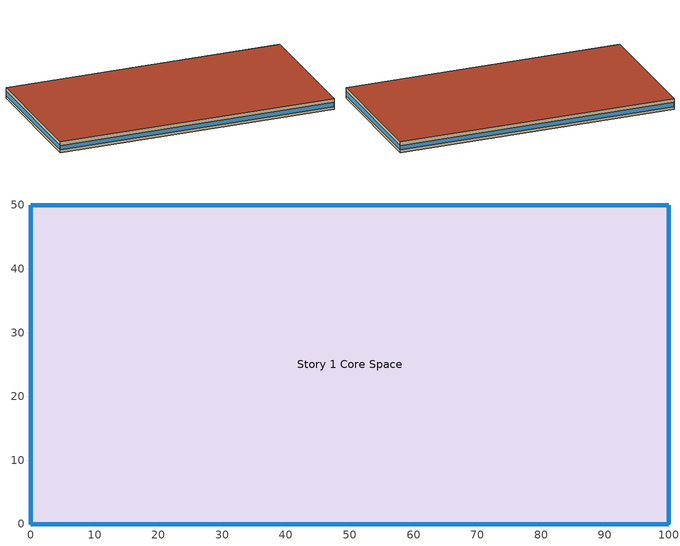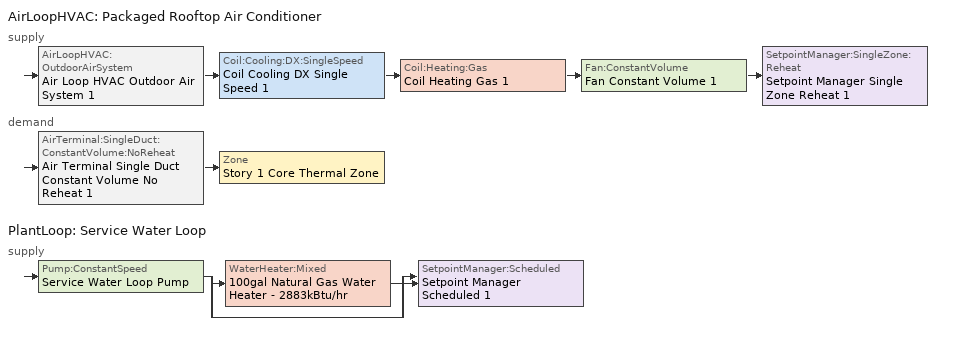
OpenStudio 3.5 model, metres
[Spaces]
Story 1 Core Space
 floor ground: 0,0 0,50 100,50 100,0 z0
 wall outside: 0,50 0,0 100,0 100,50 0,50 z0:4
 window: 100,0.03 100,49.97 / 99.97,50 0.03,50 / 0.03,0 99.97,0 / 0,49.97 0,0.03 z1:2.6
 roof outside: 100,0 100,50 0,50 0,0 z4
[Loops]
AirLoopHVAC 'Packaged Rooftop Air Conditioner'
 supply: AirLoopHVAC:OutdoorAirSystem 'Air Loop HVAC Outdoor Air System 1' > Coil:Cooling:DX:SingleSpeed 'Coil Cooling DX Single Speed 1' > Coil:Heating:Gas 'Coil Heating Gas 1' > Fan:ConstantVolume 'Fan Constant Volume 1' > SetpointManager:SingleZone:Reheat 'Setpoint Manager Single Zone Reheat 1'
 demand: AirTerminal:SingleDuct:ConstantVolume:NoReheat 'Air Terminal Single Duct Constant Volume No Reheat 1' > Zone 'Story 1 Core Thermal Zone'
PlantLoop 'Service Water Loop'
 supply: Pump:ConstantSpeed 'Service Water Loop Pump' > split
  | WaterHeater:Mixed '100gal Natural Gas Water Heater - 2883kBtu/hr'
  | bypass
  join > SetpointManager:Scheduled 'Setpoint Manager Scheduled 1'
[Building]
Building 1: Space Type=Baseline Model Space Type; Default Construction Set=ASHRAE_189.1-2009_ClimateZone 4-5 (mdoff)_ConstSet
[SizingPeriod:DesignDay] Barometric Pressure {Pa}=98934; Rain Indicator=No; Snow Indicator=No; Day of Month=21; Daylight Saving Time Indicator=No; Humidity Condition Type=Wetbulb; Dry-Bulb Temperature Range Modifier Type=DefaultMultipliers
Name | Maximum Dry-Bulb Temperature {C} | Daily Dry-Bulb Temperature Range {deltaC} | Wind Speed {m/s} | Wind Direction {deg} | Month | Day Type | Wetbulb or DewPoint at Maximum Dry-Bulb {C} | Solar Model Indicator | ASHRAE Clear Sky Optical Depth for Beam Irradiance | ASHRAE Clear Sky Optical Depth for Diffuse Irradiance | Sky Clearness
Chicago Ohare Intl Ap Ann Clg .4% Condns DB=>MWB | 33.3 | 10.5 | 5.2 | 230 | 7 | SummerDesignDay | 23.7 | ASHRAETau | 0.455 | 2.05
Chicago Ohare Intl Ap Ann Htg 99.6% Condns DB | -20 | 0 | 4.9 | 270 | 1 | WinterDesignDay | -20 | ASHRAEClearSky |  |  | 0
[DefaultConstructionSet]
ASHRAE_189.1-2009_ClimateZone 4-5 (mdoff)_ConstSet: Default Exterior Surface Constructions=ASHRAE_189.1-2009_ClimateZone 4-5 (mdoff)_Exterior_DefSurfCons; Default Interior Surface Constructions=000_Interior_DefSurfCons; Default Ground Contact Surface Constructions=000_Ground_DefSurfCons; Default Exterior SubSurface Constructions=ASHRAE_189.1-2009_ClimateZone 4-5 (mdoff)_Exterior_DefSubCons; Default Interior SubSurface Constructions=000_Interior_DefSubCons; Interior Partition Construction=000_Interior Partition
[DefaultSurfaceConstructions]
Name | Floor Construction | Wall Construction | Roof Ceiling Construction
ASHRAE_189.1-2009_ClimateZone 4-5 (mdoff)_Exterior_DefSurfCons | 000_ExtSlabCarpet_4in_ClimateZone 1-8 | ASHRAE_189.1-2009_ExtWall_SteelFrame_ClimateZone 4-8 | ASHRAE_189.1-2009_ExtRoof_IEAD_ClimateZone 2-5
000_Interior_DefSurfCons | 000_Interior Floor | 000_Interior Wall | 000_Interior Ceiling
000_Ground_DefSurfCons | 000_ExtSlabCarpet_4in_ClimateZone 1-8 | 000_ExtSlabCarpet_4in_ClimateZone 1-8 | 000_ExtSlabCarpet_4in_ClimateZone 1-8
[DefaultSubSurfaceConstructions] Glass Door Construction=000_Exterior Window; Skylight Construction=000_Exterior Window; Tubular Daylight Dome Construction=000_Interior Window; Tubular Daylight Diffuser Construction=000_Interior Window
Name | Fixed Window Construction | Operable Window Construction | Door Construction
ASHRAE_189.1-2009_ClimateZone 4-5 (mdoff)_Exterior_DefSubCons | ASHRAE_189.1-2009_ExtWindow_ClimateZone 4-5 | ASHRAE_189.1-2009_ExtWindow_ClimateZone 4-5 | 000_Exterior Door
000_Interior_DefSubCons | 000_Interior Window | 000_Interior Window | 000_Interior Door
[Construction]
000_Interior Partition; 000_Interior Door: 000_G05 25mm wood
000_ExtSlabCarpet_4in_ClimateZone 1-8: MAT-CC05 4 HW CONCRETE, CP02 CARPET PAD
ASHRAE_189.1-2009_ExtWall_SteelFrame_ClimateZone 4-8: MAT-SHEATH, Wall Insulation [39], 1/2IN Gypsum
ASHRAE_189.1-2009_ExtRoof_IEAD_ClimateZone 2-5: Roof Membrane, Roof Insulation [21], Metal Decking
000_Interior Floor: 000_F16 Acoustic tile, 000_F05 Ceiling air space resistance, 000_M11 100mm lightweight concrete
000_Interior Wall: 000_G01a 19mm gypsum board, 000_F04 Wall air space resistance, 000_G01a 19mm gypsum board
000_Interior Ceiling: 000_M11 100mm lightweight concrete, 000_F05 Ceiling air space resistance, 000_F16 Acoustic tile
ASHRAE_189.1-2009_ExtWindow_ClimateZone 4-5: Theoretical Glass [207]
000_Exterior Door: 000_F08 Metal surface, 000_I01 25mm insulation board
000_Exterior Window: 000_Clear 3mm, 000_Air 13mm, 000_Clear 3mm
000_Interior Window: 000_Clear 3mm
[Material]
Name | Roughness | Thickness {m} | Conductivity {W/m-K} | Density {kg/m3} | Specific Heat {J/kg-K} | Thermal Absorptance | Solar Absorptance | Visible Absorptance
000_G05 25mm wood | MediumSmooth | 0.0254 | 0.15 | 608 | 1630
MAT-CC05 4 HW CONCRETE | Rough | 0.1016 | 1.311 | 2240 | 836.8 | 0.9 | 0.7 | 0.7
Wall Insulation [39] | MediumRough | 0.1184 | 0.045 | 265 | 836.8 | 0.9 | 0.7 | 0.7
1/2IN Gypsum | Smooth | 0.0127 | 0.16 | 784.9 | 830 | 0.9 | 0.92 | 0.92
Roof Membrane | VeryRough | 0.0095 | 0.16 | 1121.29 | 1460 | 0.9 | 0.7 | 0.7
Roof Insulation [21] | MediumRough | 0.2105 | 0.049 | 265 | 836.8 | 0.9 | 0.7 | 0.7
Metal Decking | MediumSmooth | 0.0015 | 45.006 | 7680 | 418.4 | 0.9 | 0.7 | 0.3
000_F16 Acoustic tile | MediumSmooth | 0.0191 | 0.06 | 368 | 590
000_M11 100mm lightweight concrete | MediumRough | 0.1016 | 0.53 | 1280 | 840
000_G01a 19mm gypsum board | MediumSmooth | 0.019 | 0.16 | 800 | 1090
000_F08 Metal surface | Smooth | 0.0008 | 45.28 | 7824 | 500
000_I01 25mm insulation board | MediumRough | 0.0254 | 0.03 | 43 | 1210
[Material:NoMass] Thermal Absorptance=0.9; Solar Absorptance=0.7
Name | Roughness | Thermal Resistance {m2-K/W} | Visible Absorptance
CP02 CARPET PAD | VeryRough | 0.2165 | 0.8
MAT-SHEATH | Rough | 0.3626 | 0.7
[Material:AirGap]
Name | Thermal Resistance {m2-K/W}
000_F05 Ceiling air space resistance | 0.18
000_F04 Wall air space resistance | 0.15
[WindowMaterial:Glazing] Optical Data Type=SpectralAverage; Thickness {m}=0.003; Infrared Transmittance at Normal Incidence=0
Name | Solar Transmittance at Normal Incidence | Front Side Solar Reflectance at Normal Incidence | Back Side Solar Reflectance at Normal Incidence | Visible Transmittance at Normal Incidence | Front Side Visible Reflectance at Normal Incidence | Back Side Visible Reflectance at Normal Incidence | Front Side Infrared Hemispherical Emissivity | Back Side Infrared Hemispherical Emissivity | Conductivity {W/m-K} | Dirt Correction Factor for Solar and Visible Transmittance | Solar Diffusing
Theoretical Glass [207] | 0.3311 | 0.6189 | 0.6189 | 0.44 | 0.51 | 0.51 | 0.9 | 0.9 | 0.0133 | 1 | No
000_Clear 3mm | 0.837 | 0.075 | 0.075 | 0.898 | 0.081 | 0.081 | 0.84 | 0.84 | 0.9
[WindowMaterial:Gas]
000_Air 13mm: Gas Type=Air; Thickness {m}=0.0127
[BuildingStory]
Story 1: Nominal Z Coordinate {m}=0; Nominal Floor to Floor Height {m}=4
[Space]
Story 1 Core Space: Building Story=Story 1; Thermal Zone=Story 1 Core Thermal Zone
[ThermalZone]
Story 1 Core Thermal Zone: Thermostat=Thermostat Setpoint Dual Setpoint 1; Use Ideal Air Loads=No
[Sizing:Zone]
Story 1 Core Thermal Zone: Zone Cooling Design Supply Air Temperature Input Method=SupplyAirTemperature; Zone Cooling Design Supply Air Temperature {C}=14; Zone Cooling Design Supply Air Temperature Difference {deltaC}=11.11; Zone Heating Design Supply Air Temperature Input Method=SupplyAirTemperature; Zone Heating Design Supply Air Temperature {C}=40; Zone Heating Design Supply Air Temperature Difference {deltaC}=11.11; Zone Cooling Design Supply Air Humidity Ratio {kg-H2O/kg-air}=0.0085; Zone Heating Design Supply Air Humidity Ratio {kg-H2O/kg-air}=0.008; Cooling Design Air Flow Method=DesignDay; Heating Design Air Flow Method=DesignDay; Account for Dedicated Outdoor Air System=No; Dedicated Outdoor Air System Control Strategy=NeutralSupplyAir; Dedicated Outdoor Air Low Setpoint Temperature for Design {C}=autosize; Dedicated Outdoor Air High Setpoint Temperature for Design {C}=autosize; Zone Load Sizing Method=Sensible Load Only No Latent Load; Zone Latent Cooling Design Supply Air Humidity Ratio Input Method=HumidityRatioDifference; Zone Cooling Design Supply Air Humidity Ratio Difference {kgWater/kgDryAir}=0.005; Zone Latent Heating Design Supply Air Humidity Ratio Input Method=HumidityRatioDifference; Zone Humidification Design Supply Air Humidity Ratio Difference {kgWater/kgDryAir}=0.005
[Zone equipment]
Story 1 Core Thermal Zone: Air Terminal Single Duct Constant Volume No Reheat 1
[ThermostatSetpoint:DualSetpoint]
Thermostat Setpoint Dual Setpoint 1: Heating Setpoint Temperature Schedule=Heating Sch; Cooling Setpoint Temperature Schedule=Cooling Sch
[SpaceType]
Baseline Model Space Type: Default Schedule Set=Baseline Model Schedule Set; Design Specification Outdoor Air Object=Baseline Model OA
[DefaultScheduleSet]
Baseline Model Schedule Set: Number of People Schedule=Baseline Model People Lights and Equipment Schedule; People Activity Level Schedule=Baseline Model People Activity Schedule; Lighting Schedule=Baseline Model People Lights and Equipment Schedule; Electric Equipment Schedule=Baseline Model People Lights and Equipment Schedule; Infiltration Schedule=Baseline Model Infiltration Schedule
[DesignSpecification:OutdoorAir]
Baseline Model OA: Outdoor Air Method=Sum; Outdoor Air Flow per Person {m3/s-person}=0.00943895
[SpaceInfiltration:DesignFlowRate]
Baseline Model Infiltration: Space or SpaceType=Baseline Model Space Type; Design Flow Rate Calculation Method=Flow/ExteriorArea; Flow per Exterior Surface Area {m3/s-m2}=0.0003048
[People:Definition]
Baseline Model People Definition: Number of People Calculation Method=People/Area; People per Space Floor Area {person/m2}=0.0538196; Fraction Radiant=0.3
[People]
Baseline Model People: People Definition=Baseline Model People Definition; Space or SpaceType=Baseline Model Space Type; Multiplier=1
[Lights:Definition]
Baseline Model Lights Definition: Design Level Calculation Method=Watts/Area; Watts per Space Floor Area {W/m2}=10.7639
[Lights]
Baseline Model Lights: Lights Definition=Baseline Model Lights Definition; Space or SpaceType=Baseline Model Space Type; Fraction Replaceable=1
[ElectricEquipment:Definition]
Baseline Model Electric Equipment Definition: Design Level Calculation Method=Watts/Area; Watts per Space Floor Area {W/m2}=10.7639
[ElectricEquipment]
Baseline Model Electric Equipment: Electric Equipment Definition=Baseline Model Electric Equipment Definition; Space or SpaceType=Baseline Model Space Type
[AirLoopHVAC]
Packaged Rooftop Air Conditioner: Availability Schedule=Always On Discrete; Design Supply Air Flow Rate {m3/s}=autosize; Design Return Air Flow Fraction of Supply Air Flow=1
[Sizing:System]
Packaged Rooftop Air Conditioner: Type of Load to Size On=Sensible; Design Outdoor Air Flow Rate {m3/s}=Autosize; Central Heating Maximum System Air Flow Ratio=1; Preheat Design Temperature {C}=7; Preheat Design Humidity Ratio {kg-H2O/kg-Air}=0.008; Precool Design Temperature {C}=12.8; Precool Design Humidity Ratio {kg-H2O/kg-Air}=0.008; Central Cooling Design Supply Air Temperature {C}=12.8; Central Heating Design Supply Air Temperature {C}=40; Sizing Option=NonCoincident; 100% Outdoor Air in Cooling=Yes; 100% Outdoor Air in Heating=Yes; Central Cooling Design Supply Air Humidity Ratio {kg-H2O/kg-Air}=0.0085; Central Heating Design Supply Air Humidity Ratio {kg-H2O/kg-Air}=0.008; Cooling Design Air Flow Method=DesignDay; Cooling Design Air Flow Rate {m3/s}=0; Heating Design Air Flow Method=DesignDay; Heating Design Air Flow Rate {m3/s}=0; System Outdoor Air Method=ZoneSum; Zone Maximum Outdoor Air Fraction=1; Cooling Supply Air Flow Rate Per Floor Area {m3/s-m2}=0.00996765; Cooling Fraction of Autosized Cooling Supply Air Flow Rate=1; Cooling Supply Air Flow Rate Per Unit Cooling Capacity {m3/s-W}=3.94755e-05; Heating Supply Air Flow Rate Per Floor Area {m3/s-m2}=0.00996765; Heating Fraction of Autosized Heating Supply Air Flow Rate=1; Heating Fraction of Autosized Cooling Supply Air Flow Rate=1; Heating Supply Air Flow Rate Per Unit Heating Capacity {m3/s-W}=3.15882e-05; Cooling Design Capacity Method=CoolingDesignCapacity; Cooling Design Capacity {W}=autosize; Cooling Design Capacity Per Floor Area {W/m2}=234.7; Fraction of Autosized Cooling Design Capacity=1; Heating Design Capacity Method=HeatingDesignCapacity; Heating Design Capacity {W}=autosize; Heating Design Capacity Per Floor Area {W/m2}=157; Fraction of Autosized Heating Design Capacity=1; Central Cooling Capacity Control Method=OnOff; Occupant Diversity=autosize
[Fan:ConstantVolume]
Fan Constant Volume 1: Availability Schedule=Always On Discrete; Pressure Rise {Pa}=500; Maximum Flow Rate {m3/s}=AutoSize
[Coil:Heating:Gas]
Coil Heating Gas 1: Availability Schedule=Always On Discrete; Gas Burner Efficiency=0.8; Nominal Capacity {W}=AutoSize; Parasitic Electric Load {W}=0; Parasitic Gas Load {W}=0
[Coil:Cooling:DX:SingleSpeed]
Coil Cooling DX Single Speed 1: Availability Schedule=Always On Discrete; Rated Total Cooling Capacity {W}=autosize; Rated Sensible Heat Ratio=autosize; Rated COP {W/W}=3; Rated Air Flow Rate {m3/s}=autosize; Rated Evaporator Fan Power Per Volume Flow Rate 2017 {W/(m3/s)}=773.3; Rated Evaporator Fan Power Per Volume Flow Rate 2023 {W/(m3/s)}=934.4; Total Cooling Capacity Function of Temperature Curve=Curve Biquadratic 1; Total Cooling Capacity Function of Flow Fraction Curve=Curve Quadratic 1; Energy Input Ratio Function of Temperature Curve=Curve Biquadratic 2; Energy Input Ratio Function of Flow Fraction Curve=Curve Quadratic 2; Part Load Fraction Correlation Curve=Curve Quadratic 3; Minimum Outdoor Dry-Bulb Temperature for Compressor Operation {C}=-25; Nominal Time for Condensate Removal to Begin {s}=0; Ratio of Initial Moisture Evaporation Rate and Steady State Latent Capacity=0; Maximum Cycling Rate {cycles/hr}=0; Latent Capacity Time Constant {s}=0; Condenser Type=AirCooled; Evaporative Condenser Effectiveness=0.9; Evaporative Condenser Air Flow Rate {m3/s}=autosize; Evaporative Condenser Pump Rated Power Consumption {W}=autosize; Crankcase Heater Capacity {W}=0; Maximum Outdoor Dry-Bulb Temperature for Crankcase Heater Operation {C}=10; Basin Heater Capacity {W/K}=0; Basin Heater Setpoint Temperature {C}=2
[SetpointManager:SingleZone:Reheat]
Setpoint Manager Single Zone Reheat 1: Minimum Supply Air Temperature {C}=14; Maximum Supply Air Temperature {C}=40; Control Zone=Story 1 Core Thermal Zone
[Controller:OutdoorAir]
Controller Outdoor Air 1: Minimum Outdoor Air Flow Rate {m3/s}=0; Maximum Outdoor Air Flow Rate {m3/s}=Autosize; Economizer Control Type=NoEconomizer; Economizer Control Action Type=ModulateFlow; Economizer Maximum Limit Dry-Bulb Temperature {C}=28; Economizer Maximum Limit Enthalpy {J/kg}=64000; Economizer Minimum Limit Dry-Bulb Temperature {C}=-100; Lockout Type=NoLockout; Minimum Limit Type=FixedMinimum; Controller Mechanical Ventilation=Controller Mechanical Ventilation 1; High Humidity Control=No; Heat Recovery Bypass Control Type=BypassWhenWithinEconomizerLimits
[Controller:MechanicalVentilation]
Controller Mechanical Ventilation 1: Availability Schedule=Always On Discrete
[AirLoopHVAC:OutdoorAirSystem]
Air Loop HVAC Outdoor Air System 1: Controller=Controller Outdoor Air 1
[AirTerminal:SingleDuct:ConstantVolume:NoReheat]
Air Terminal Single Duct Constant Volume No Reheat 1: Availability Schedule=Always On Discrete; Maximum Air Flow Rate {m3/s}=AutoSize
[Coil:WaterHeating:Desuperheater]
Coil Water Heating Desuperheater 1: Availability Schedule=Always On Discrete; Setpoint Temperature Schedule=Schedule Ruleset 1; Dead Band Temperature Difference {deltaC}=5; Rated Heat Reclaim Recovery Efficiency=0.85; Rated Inlet Water Temperature {C}=50; Rated Outdoor Air Temperature {C}=35; Maximum Inlet Water Temperature for Heat Reclaim {C}=60; Heating Source=Refrigeration Condenser Air Cooled 1; Water Flow Rate {m3/s}=0.0001; Water Pump Power {W}=100; Fraction of Pump Heat to Water=0.2; On-Cycle Parasitic Electric Load {W}=0; Off-Cycle Parasitic Electric Load {W}=0
[PlantLoop]
Service Water Loop: Glycol Concentration=0; Maximum Loop Temperature {C}=60; Minimum Loop Temperature {C}=10; Plant Loop Volume {m3}=Autocalculate; Load Distribution Scheme=Optimal
[Sizing:Plant]
Service Water Loop: Loop Type=Heating; Design Loop Exit Temperature {C}=60; Loop Design Temperature Difference {deltaC}=5; Sizing Option=NonCoincident; Zone Timesteps in Averaging Window=1; Coincident Sizing Factor Mode=None
[SetpointManager:Scheduled]
Setpoint Manager Scheduled 1: Control Variable=Temperature; Schedule=Hot Water Loop Temp - 140F
[Pump:ConstantSpeed]
Service Water Loop Pump: Rated Flow Rate {m3/s}=autosize; Rated Pump Head {Pa}=0.001; Rated Power Consumption {W}=autosize; Motor Efficiency=1; Fraction of Motor Inefficiencies to Fluid Stream=0; Pump Control Type=Intermittent; Design Power Sizing Method=PowerPerFlowPerPressure; Design Electric Power per Unit Flow Rate {W/(m3/s)}=348701.1; Design Shaft Power per Unit Flow Rate per Unit Head {W-s/m3-Pa}=1.28205
[WaterHeater:Mixed]
100gal Natural Gas Water Heater - 2883kBtu/hr: Tank Volume {m3}=0.378541; Setpoint Temperature Schedule=Hot Water Loop Temp - 140F; Deadband Temperature Difference {deltaC}=2; Maximum Temperature Limit {C}=82.2222; Heater Control Type=Cycle; Heater Maximum Capacity {W}=844924; Heater Fuel Type=NaturalGas; Heater Thermal Efficiency=0.78; Off Cycle Parasitic Fuel Consumption Rate {W}=19.9992; Off Cycle Parasitic Fuel Type=NaturalGas; Off Cycle Parasitic Heat Fraction to Tank=0.8; On Cycle Parasitic Fuel Consumption Rate {W}=19.9992; On Cycle Parasitic Fuel Type=NaturalGas; Ambient Temperature Indicator=Schedule; Ambient Temperature Schedule=Water Heater Ambient Temp Schedule - 70F; Off Cycle Loss Coefficient to Ambient Temperature {W/K}=6; On Cycle Loss Coefficient to Ambient Temperature {W/K}=6; Use Side Effectiveness=1; Source Side Effectiveness=1; Use Side Design Flow Rate {m3/s}=autosize; Source Side Design Flow Rate {m3/s}=autosize; Indirect Water Heating Recovery Time {hr}=1.5; Source Side Flow Control Mode=IndirectHeatPrimarySetpoint
[WaterHeater:Sizing]
100gal Natural Gas Water Heater - 2883kBtu/hr: Design Mode=PeakDraw; Time Storage Can Meet Peak Draw {hr}=0.538503; Time for Tank Recovery {hr}=0; Nominal Tank Volume for Autosizing Plant Connections {m3}=1
[Refrigeration:System]
Refrigeration System 1: Refrigeration Condenser=Refrigeration Condenser Air Cooled 1; Minimum Condensing Temperature {C}=21; Refrigeration System Working Fluid Type=R404a; Suction Temperature Control Type=ConstantSuctionTemperature
[Refrigeration:Case] Zone=Story 1 Core Thermal Zone; Rated Ambient Temperature {C}=24; Rated Ambient Relative Humidity {percent}=55; Rated Total Cooling Capacity per Unit Length {W/m}=1432.66; Rated Latent Heat Ratio=0.3; Rated Runtime Fraction=0.85; Case Length {m}=3.66; Case Operating Temperature {C}=2.78; Latent Case Credit Curve Type=CaseTemperatureMethod; Standard Case Fan Power per Unit Length {W/m}=41.01; Operating Case Fan Power per Unit Length {W/m}=41.01; Standard Case Lighting Power per Unit Length {W/m}=45.93; Installed Case Lighting Power per Unit Length {W/m}=45.93; Fraction of Lighting Energy to Case=1; Anti-Sweat Heater Control Type=None; Humidity at Zero Anti-Sweat Heater Energy {percent}=-10; Case Height {m}=1.5; Fraction of Anti-Sweat Heater Energy to Case=1; Case Defrost Power per Unit Length {W/m}=0; Case Defrost Type=OffCycle; Case Defrost Schedule=Refrigeration Defrost Schedule; Defrost Energy Correction Curve Type=None; Under Case HVAC Return Air Fraction=0; Design Evaporator Temperature or Brine Inlet Temperature {C}=-5.56
Name | Latent Case Credit Curve
Refrigeration Case 1 | Refrigeration Case Latent Credit Curve
Refrigeration Case 2 | Refrigeration Case Latent Credit Curve 1
[Refrigeration:Compressor]
Refrigeration Compressor 1: Refrigeration Compressor Power Curve=Refrigeration Compressor Power Curve; Refrigeration Compressor Capacity Curve=Refrigeration Compressor Capacity Curve; Rated Return Gas Temperature {C}=18.3; Rated Subcooling {deltaC}=0
[Refrigeration:Condenser:AirCooled]
Refrigeration Condenser Air Cooled 1: Rated Effective Total Heat Rejection Rate Curve=Refrigeration Condenser Air Cooled HR Curve; Rated Subcooling Temperature Difference {deltaC}=0; Condenser Fan Speed Control Type=VariableSpeed; Rated Fan Power {W}=7000; Minimum Fan Air Flow Ratio=0.25
[Schedule:Ruleset]
Name | Default Day Schedule | Summer Design Day Schedule | Winter Design Day Schedule
Cooling Sch | Cooling Sch Default
Heating Sch | Heating Sch Default
Baseline Model Infiltration Schedule | Baseline Model Infiltration Schedule Schedule All Days | Baseline Model Infiltration Schedule Summer Design Day | Baseline Model Infiltration Schedule Winter Design Day
Baseline Model People Lights and Equipment Schedule | Baseline Model People Lights and Equipment Schedule Schedule Week Day | Baseline Model People Lights and Equipment Schedule Summer Design Day | Baseline Model People Lights and Equipment Schedule Winter Design Day
Baseline Model People Activity Schedule | Baseline Model People Activity Schedule Default
Refrigeration Defrost Schedule | Refrigeration Defrost Schedule Default
Schedule Ruleset 1 | Schedule Day 1
Hot Water Loop Temp - 140F | Hot Water Loop Temp - 140F Default
Water Heater Ambient Temp Schedule - 70F | Water Heater Ambient Temp Schedule - 70F Default
[Schedule:Day]
Cooling Sch Default: 24, 0, 28
Heating Sch Default: 24, 0, 24
Baseline Model Infiltration Schedule Schedule All Days: 6, 0, 1, 22, 0, 0.25, 24, 0, 1
Baseline Model Infiltration Schedule Winter Design Day; Baseline Model Infiltration Schedule Summer Design Day; Baseline Model People Lights and Equipment Schedule Summer Design Day: 24, 0, 1
Baseline Model People Lights and Equipment Schedule Schedule Week Day: 6, 0, 0, 7, 0, 0.1, 8, 0, 0.2, 12, 0, 0.95, 13, 0, 0.5, 17, 0, 0.95, 18, 0, 0.7, 20, 0, 0.4, 22, 0, 0.1, 24, 0, 0.05
Baseline Model People Lights and Equipment Schedule Winter Design Day; Baseline Model People Lights and Equipment Schedule Schedule Sunday: 24, 0, 0
Baseline Model People Lights and Equipment Schedule Saturday: 6, 0, 0, 8, 0, 0.1, 14, 0, 0.5, 17, 0, 0.1, 24, 0, 0
Baseline Model People Activity Schedule Default: 24, 0, 120
Refrigeration Defrost Schedule Default: 4, 0, 0, 4, 45, 1, 8, 0, 0, 8, 45, 1, 12, 0, 0, 12, 45, 1, 16, 0, 0, 16, 45, 1, 20, 0, 0, 20, 45, 1, 24, 0, 0
Schedule Day 1; Hot Water Loop Temp - 140F Default: 24, 0, 60
Water Heater Ambient Temp Schedule - 70F Default: 24, 0, 21.1111
[Schedule:Rule] Schedule Ruleset=Baseline Model People Lights and Equipment Schedule
Name | Rule Order | Day Schedule | Apply Saturday | Apply Sunday
Baseline Model People Lights and Equipment Schedule Saturday Rule | 1 | Baseline Model People Lights and Equipment Schedule Saturday | Yes
Baseline Model People Lights and Equipment Schedule Sunday Rule | 0 | Baseline Model People Lights and Equipment Schedule Schedule Sunday |  | Yes
[Schedule:Constant]
Always On Discrete: Value=1
[Curve:Biquadratic] Minimum Value of x=17; Maximum Value of x=22; Minimum Value of y=13; Maximum Value of y=46
Name | Coefficient1 Constant | Coefficient2 x | Coefficient3 x**2 | Coefficient4 y | Coefficient5 y**2 | Coefficient6 x*y
Curve Biquadratic 1 | 0.942588 | 0.00954335 | 0.00068377 | -0.0110427 | 5.249e-06 | -9.72e-06
Curve Biquadratic 2 | 0.342414 | 0.034885 | -0.0006237 | 0.00497722 | 0.000437951 | -0.000728028
[Curve:Quadratic]
Name | Coefficient1 Constant | Coefficient2 x | Coefficient3 x**2 | Minimum Value of x | Maximum Value of x
Curve Quadratic 1 | 0.8 | 0.2 | 0 | 0.5 | 1.5
Curve Quadratic 2 | 1.1552 | -0.1808 | 0.0256 | 0.5 | 1.5
Curve Quadratic 3 | 0.85 | 0.15 | 0 | 0 | 1
[Curve:Cubic] Coefficient1 Constant=0.0265263; Coefficient2 x=0.00107803; Coefficient3 x**2=-6.02558e-05; Coefficient4 x**3=1.23732e-06; Minimum Value of x=-35; Maximum Value of x=20
Refrigeration Case Latent Credit Curve; Refrigeration Case Latent Credit Curve 1
[Curve:Bicubic] Minimum Value of x=-23.3; Maximum Value of x=7.2; Minimum Value of y=10; Maximum Value of y=60; Input Unit Type for X=Temperature; Input Unit Type for Y=Temperature
Name | Coefficient1 Constant | Coefficient2 x | Coefficient3 x**2 | Coefficient4 y | Coefficient5 y**2 | Coefficient6 x*y | Coefficient7 x**3 | Coefficient8 y**3 | Coefficient9 x**2*y | Coefficient10 x*y**2 | Output Unit Type
Refrigeration Compressor Power Curve | 4451.46 | -166.108 | -5.35664 | 263.553 | -0.958849 | 8.09252 | -0.0239354 | 0.000633306 | 0.0778798 | -0.0167386 | Power
Refrigeration Compressor Capacity Curve | 83249.9 | 3147.96 | 44.9276 | -1035.51 | 3.74692 | -37.3907 | 0.179897 | -0.0199971 | -0.481641 | 0.0428673 | Capacity
[Curve:Linear]
Refrigeration Condenser Air Cooled HR Curve: Coefficient1 Constant=0; Coefficient2 x=22000; Minimum Value of x=5; Maximum Value of x=22.2
